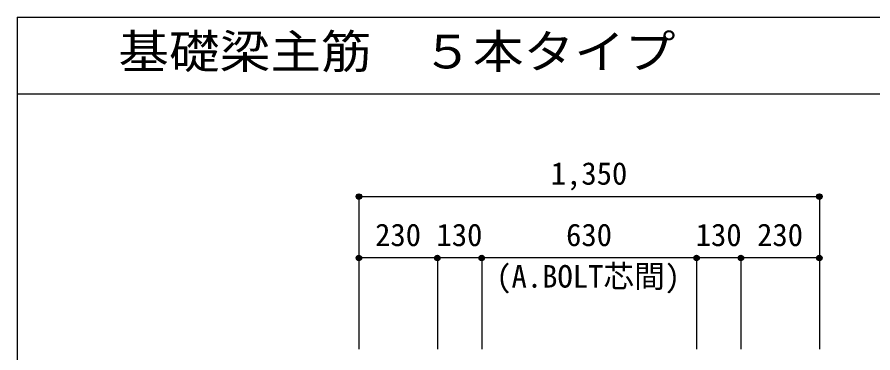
# Model space of a CAD drawing. Units: millimetres at full size, sheet at 1:30. Extents: x -5973 to 5954, y -4195 to 4201.
# Drawn here: x -5973 to -3464, y 3217 to 4201 of the extents above; entities that cross this region are included whole.
import ezdxf
from ezdxf.enums import TextEntityAlignment as Align

# ---------------------------------------------------------------- set-up
doc = ezdxf.new("R2010")
doc.units = ezdxf.units.MM
doc.header["$LTSCALE"] = 30
doc.header["$PDMODE"] = 32
doc.header["$PDSIZE"] = 15
for name, color, linetype in [('0-D_寸法', 4, 'Continuous'), ('6-7_文字', 7, 'Continuous'), ('F-0_枠', 6, 'Continuous')]:
    doc.layers.add(name, color=color, linetype=linetype)
doc.styles.add('ＭＳ ゴシック', font='')
doc.styles.get('ＭＳ ゴシック').set_extended_font_data('MS Gothic')

msp = doc.modelspace()

# ---------------------------------------------------------------- linework, layer by layer
at = {"layer": '0-D_寸法'}
for p, q in [((-4970.8, 3675.34), (-3620.8, 3675.34)), ((-4970.8, 3675.34), (-4970.8, 3495.34)), ((-3620.8, 3675.34), (-3620.8, 3495.34)), ((-4740.8, 3495.34), (-4970.8, 3495.34)), ((-4970.8, 3495.34), (-4970.8, 3228.3)), ((-4610.8, 3495.34), (-4740.8, 3495.34)), ((-4740.8, 3495.34), (-4740.8, 3228.3)), ((-3980.8, 3495.34), (-4610.8, 3495.34)), ((-4610.8, 3495.34), (-4610.8, 3228.3)), ((-3850.8, 3495.34), (-3980.8, 3495.34)), ((-3980.8, 3495.34), (-3980.8, 3228.3)), ((-3620.8, 3495.34), (-3850.8, 3495.34)), ((-3850.8, 3495.34), (-3850.8, 3228.3)), ((-3620.8, 3495.34), (-3620.8, 3228.3))]:
    msp.add_line(p, q, dxfattribs=at)
for centre, radius in [((-4970.8, 3675.34), 8), ((-4970.8, 3675.34), 7.2), ((-4970.8, 3675.34), 6.4), ((-4970.8, 3675.34), 5.6), ((-4970.8, 3675.34), 4.8), ((-4970.8, 3675.34), 4), ((-4970.8, 3675.34), 3.2), ((-4970.8, 3675.34), 2.4), ((-4970.8, 3675.34), 1.6), ((-4970.8, 3675.34), 0.8), ((-3620.8, 3675.34), 8), ((-3620.8, 3675.34), 7.2), ((-3620.8, 3675.34), 6.4), ((-3620.8, 3675.34), 5.6), ((-3620.8, 3675.34), 4.8), ((-3620.8, 3675.34), 4), ((-3620.8, 3675.34), 3.2), ((-3620.8, 3675.34), 2.4), ((-3620.8, 3675.34), 1.6), ((-3620.8, 3675.34), 0.8), ((-4970.8, 3495.34), 8), ((-4970.8, 3495.34), 7.2), ((-4970.8, 3495.34), 6.4), ((-4970.8, 3495.34), 5.6), ((-4970.8, 3495.34), 4.8), ((-4970.8, 3495.34), 4), ((-4970.8, 3495.34), 3.2), ((-4970.8, 3495.34), 2.4), ((-4970.8, 3495.34), 1.6), ((-4970.8, 3495.34), 0.8), ((-4740.8, 3495.34), 8), ((-4740.8, 3495.34), 7.2), ((-4740.8, 3495.34), 6.4), ((-4740.8, 3495.34), 5.6), ((-4740.8, 3495.34), 4.8), ((-4740.8, 3495.34), 4), ((-4740.8, 3495.34), 3.2), ((-4740.8, 3495.34), 2.4), ((-4740.8, 3495.34), 1.6), ((-4740.8, 3495.34), 0.8), ((-4610.8, 3495.34), 8), ((-4610.8, 3495.34), 7.2), ((-4610.8, 3495.34), 6.4), ((-4610.8, 3495.34), 5.6), ((-4610.8, 3495.34), 4.8), ((-4610.8, 3495.34), 4), ((-4610.8, 3495.34), 3.2), ((-4610.8, 3495.34), 2.4), ((-4610.8, 3495.34), 1.6), ((-4610.8, 3495.34), 0.8), ((-3980.8, 3495.34), 8), ((-3980.8, 3495.34), 7.2), ((-3980.8, 3495.34), 6.4), ((-3980.8, 3495.34), 5.6), ((-3980.8, 3495.34), 4.8), ((-3980.8, 3495.34), 4), ((-3980.8, 3495.34), 3.2), ((-3980.8, 3495.34), 2.4), ((-3980.8, 3495.34), 1.6), ((-3980.8, 3495.34), 0.8), ((-3850.8, 3495.34), 8), ((-3850.8, 3495.34), 7.2), ((-3850.8, 3495.34), 6.4), ((-3850.8, 3495.34), 5.6), ((-3850.8, 3495.34), 4.8), ((-3850.8, 3495.34), 4), ((-3850.8, 3495.34), 3.2), ((-3850.8, 3495.34), 2.4), ((-3850.8, 3495.34), 1.6), ((-3850.8, 3495.34), 0.8), ((-3620.8, 3495.34), 8), ((-3620.8, 3495.34), 7.2), ((-3620.8, 3495.34), 6.4), ((-3620.8, 3495.34), 5.6), ((-3620.8, 3495.34), 4.8), ((-3620.8, 3495.34), 4), ((-3620.8, 3495.34), 3.2), ((-3620.8, 3495.34), 2.4), ((-3620.8, 3495.34), 1.6), ((-3620.8, 3495.34), 0.8)]:
    msp.add_circle(centre, radius, dxfattribs=at)
at = {"layer": '0-D_寸法', "color": 7}
for p in [(-4970.8, 3675.34), (-4970.8, 3675.34), (-3620.8, 3675.34), (-4970.8, 3495.34), (-4970.8, 3495.34), (-4740.8, 3495.34), (-4740.8, 3495.34), (-4610.8, 3495.34), (-4610.8, 3495.34), (-3980.8, 3495.34), (-3980.8, 3495.34), (-3850.8, 3495.34), (-3850.8, 3495.34), (-3620.8, 3495.34), (-3620.8, 3495.34)]:
    msp.add_point(p, dxfattribs=at)
at = {"layer": 'F-0_枠'}
for q in [(5954.1, 4201.15), (-5972.88, -4195.24)]:
    msp.add_line((-5972.88, 4201.15), q, dxfattribs=at)
at = {"layer": 'F-0_枠', "color": 2}
msp.add_line((-5972.88, 3976.15), (3723.6, 3976.15), dxfattribs=at)

# ---------------------------------------------------------------- texts
at = {"layer": '0-D_寸法', "style": 'ＭＳ ゴシック'}
for s, p in [('1,350', (-4408.3, 3690.34)), ('230', (-4923.3, 3510.34)), ('130', (-4743.3, 3510.34)), ('630', (-4363.3, 3510.34)), ('130', (-3983.3, 3510.34)), ('230', (-3803.3, 3510.34)), ('(A.BOLT芯間)', (-4568.17, 3388.8))]:
    msp.add_text(s, height=65.98, dxfattribs=at).set_placement(p, align=Align.BOTTOM_LEFT)
at = {"layer": '6-7_文字', "color": 2, "style": 'ＭＳ ゴシック', "width": 1.1}
msp.add_text('\u3000\u3000基礎梁主筋\u3000５本タイプ', height=98.97, dxfattribs=at).set_placement((-5972.88, 4021.15), align=Align.BOTTOM_LEFT)

doc.saveas('drawing.dxf')
